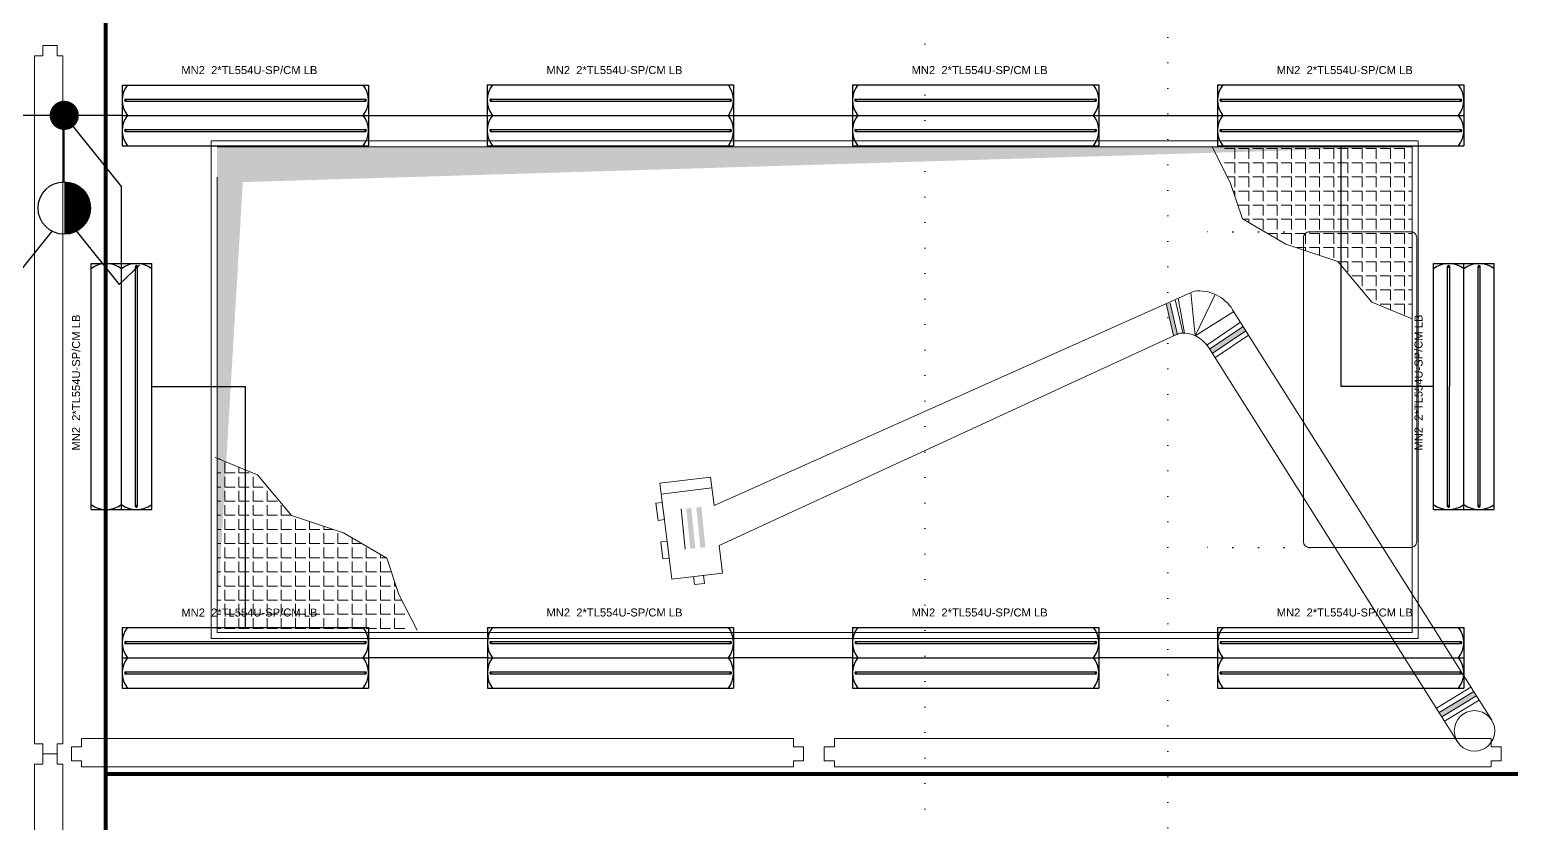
# Model space of a CAD drawing. Header units: metres. Extents: x -13316 to 152404, y -3899 to 30226.
# Drawn here: x 1882 to 2614, y 5526 to 5918 of the extents above; entities that cross this region are included whole.
import ezdxf

# ---------------------------------------------------------------- set-up
doc = ezdxf.new("R2010")
doc.units = ezdxf.units.M
doc.header["$LTSCALE"] = 100
doc.header["$MEASUREMENT"] = 0
for name, pattern in [('ACAD_ISO05W100', [33, 24, -3, 0, -3, 0, -3]), ('DOT2', [0.125, 0, -0.125]), ('HIDDEN', [0.375, 0.25, -0.125])]:
    doc.linetypes.add(name, pattern=pattern)
doc.layers.get('0').update_dxf_attribs({"color": 9, "lineweight": 9})
for name, color, linetype, lineweight in [('06D', 9, 'Continuous', 9), ('10', 9, 'Continuous', 9), ('bakırcı ekipman', 252, 'ACAD_ISO05W100', 9), ('E-2x54 W SIVAÜSTÜ FLUORESAN YÜKSEK TAVAN ARMATÜRÜ', 7, 'Continuous', 30), ('E-KABLO', 7, 'Continuous', 30), ('E-KOMÜTATÖR ANAHTAR (ETANŞ)', 7, 'Continuous', 30)]:
    doc.layers.add(name, color=color, linetype=linetype, lineweight=lineweight)
doc.styles.add('Arial', font='arial.ttf', dxfattribs={"height": 2.5})

# ---------------------------------------------------------------- blocks, each defined once
blk = doc.blocks.new('2x54 W SIVAÜSTÜ FLUORESAN YÜKSEK TAVAN ARMATÜRÜ')
at = {"layer": 'E-2x54 W SIVAÜSTÜ FLUORESAN YÜKSEK TAVAN ARMATÜRÜ', "color": 4}
for p, q in [((-60.8, 15), (-60.8, -15)), ((-60.8, 15), (60.8, 15)), ((60.8, 15), (60.8, 0)), ((-60, 0), (-15, 0)), ((15, 0), (60, 0)), ((60.8, 0), (60.8, -15)), ((-60.8, -15), (60.8, -15))]:
    blk.add_line(p, q, dxfattribs=at)
at = {"layer": 'E-2x54 W SIVAÜSTÜ FLUORESAN YÜKSEK TAVAN ARMATÜRÜ', "color": 7}
for p, q in [((-59.27, 8.01), (59.32, 8.01)), ((-60.8, 0), (60.8, 0)), ((-59.16, 7.01), (59.44, 7)), ((-59.27, -6.99), (59.32, -6.99)), ((-59.16, -7.99), (59.44, -8))]:
    blk.add_line(p, q, dxfattribs=at)
for centre in [(-59.23, 7.63), (-59.23, 7.33), (59.36, 7.63), (59.36, 7.33), (-59.23, -7.37), (59.36, -7.37), (-59.23, -7.67), (59.36, -7.67)]:
    blk.add_circle(centre, 0.11, dxfattribs=at)
for centre, radius, start, end in [((-48.66, 7.5), 12.14, 141.85995, 218.14005), ((48.66, 7.5), 12.14, 321.85995, 38.14005), ((-59.12, 7.51), 0.515, 106.86737, 266.76121), ((-59.32, 7.49), 0.519, 289.2244, 84.40418), ((59.47, 7.51), 0.515, 106.86737, 266.76121), ((59.27, 7.49), 0.519, 289.2244, 84.40418), ((-48.66, -7.5), 12.14, 141.85995, 218.14005), ((-59.12, -7.49), 0.515, 106.86737, 266.76121), ((-59.32, -7.51), 0.519, 289.2244, 84.40418), ((48.66, -7.5), 12.14, 321.85995, 38.14005), ((59.47, -7.49), 0.515, 106.86737, 266.76121), ((59.27, -7.51), 0.519, 289.2244, 84.40418)]:
    blk.add_arc(centre, radius, start, end, dxfattribs=at)
at = {"layer": 'E-2x54 W SIVAÜSTÜ FLUORESAN YÜKSEK TAVAN ARMATÜRÜ', "color": 7, "style": 'Arial'}
blk.add_text('MN2  2*TL554U-SP/CM LB', height=3.9508, dxfattribs=at).set_placement((-31.61, 20.4))
blk = doc.blocks.new('100_KOMÜTATÖR ANAHTAR (ETANŞ)')
at = {"layer": 'E-KOMÜTATÖR ANAHTAR (ETANŞ)', "color": 4}
for p, q in [((-1.695, 5.222), (-2.326, 4.622)), ((-0.372, 3.563), (-1.695, 5.222)), ((0.372, 3.563), (1.695, 5.222)), ((1.695, 5.222), (2.326, 4.622)), ((0, 2.053), (0, 0))]:
    blk.add_line(p, q, dxfattribs=at)
at = {"layer": 'E-KOMÜTATÖR ANAHTAR (ETANŞ)', "color": 4, "const_width": 0.81}
blk.add_lwpolyline([(0, 3.268, 0.414214), (-0.405, 2.863, 0.414214), (0, 2.458, 0.414214)], format="xyb", dxfattribs=at)
at = {"layer": 'E-KOMÜTATÖR ANAHTAR (ETANŞ)', "color": 4}
blk.add_circle((0, 2.863), 0.81, dxfattribs=at)
blk = doc.blocks.new('p-işyeri')
at = {"color": 0, "const_width": 2}
blk.add_lwpolyline([(200, 0), (200, 700), (-200, 700), (-200, 0)], close=True, dxfattribs=at)
blk = doc.blocks.new('rf')
at = {"layer": 'bakırcı ekipman', "color": 0, "lineweight": 0}
for p, q in [((174820.42, -9265.6), (174802.78, -9274.52)), ((174802.78, -9274.52), (174784.78, -9280.52)), ((174798.55, -9276.74), (174798.55, -9275.93)), ((174805.53, -9276.74), (174805.53, -9273.06)), ((174812.52, -9276.74), (174812.52, -9271.66)), ((174819.5, -9276.74), (174819.5, -9271.66)), ((174784.78, -9280.52), (174772.35, -9301.95)), ((174784.58, -9283.72), (174782.92, -9283.72)), ((174784.58, -9283.72), (174784.58, -9280.87)), ((174791.56, -9283.72), (174786.48, -9283.72)), ((174791.56, -9283.72), (174791.56, -9278.64)), ((174798.55, -9283.72), (174793.47, -9283.72)), ((174798.55, -9276.74), (174796.14, -9276.74)), ((174798.55, -9283.72), (174798.55, -9278.64)), ((174805.53, -9276.74), (174800.45, -9276.74)), ((174805.53, -9283.72), (174800.45, -9283.72)), ((174805.53, -9283.72), (174805.53, -9278.64)), ((174812.52, -9276.74), (174807.44, -9276.74)), ((174812.52, -9283.72), (174807.44, -9283.72)), ((174812.52, -9283.72), (174812.52, -9278.64)), ((174819.5, -9276.74), (174814.42, -9276.74)), ((174819.5, -9283.72), (174814.42, -9283.72)), ((174819.5, -9283.72), (174819.5, -9278.64)), ((174784.58, -9290.71), (174779.5, -9290.71)), ((174784.58, -9290.71), (174784.58, -9285.63)), ((174791.56, -9290.71), (174786.48, -9290.71)), ((174791.56, -9290.71), (174791.56, -9285.63)), ((174798.55, -9290.71), (174793.47, -9290.71)), ((174798.55, -9290.71), (174798.55, -9285.63)), ((174805.53, -9290.71), (174800.45, -9290.71)), ((174805.53, -9290.71), (174805.53, -9285.63)), ((174812.52, -9290.71), (174807.44, -9290.71)), ((174812.52, -9290.71), (174812.52, -9285.63)), ((174819.5, -9290.71), (174814.42, -9290.71)), ((174819.5, -9290.71), (174819.5, -9285.63)), ((174777.59, -9297.69), (174774.82, -9297.69)), ((174777.59, -9297.69), (174777.59, -9292.91)), ((174784.58, -9297.69), (174779.5, -9297.69)), ((174784.58, -9297.69), (174784.58, -9292.61)), ((174791.56, -9297.69), (174786.48, -9297.69)), ((174791.56, -9297.69), (174791.56, -9292.61)), ((174798.55, -9297.69), (174793.47, -9297.69)), ((174798.55, -9297.69), (174798.55, -9292.61)), ((174805.53, -9297.69), (174800.45, -9297.69)), ((174805.53, -9297.69), (174805.53, -9292.61)), ((174812.52, -9297.69), (174807.44, -9297.69)), ((174812.52, -9297.69), (174812.52, -9292.61)), ((174819.5, -9297.69), (174814.42, -9297.69)), ((174819.5, -9297.69), (174819.5, -9292.61)), ((174772.35, -9301.95), (174763.77, -9327.67)), ((174777.59, -9304.68), (174772.51, -9304.68)), ((174777.59, -9304.68), (174777.59, -9299.6)), ((174784.58, -9304.68), (174779.5, -9304.68)), ((174784.58, -9304.68), (174784.58, -9299.6)), ((174791.56, -9304.68), (174786.48, -9304.68)), ((174791.56, -9304.68), (174791.56, -9299.6)), ((174798.55, -9304.68), (174793.47, -9304.68)), ((174798.55, -9304.68), (174798.55, -9299.6)), ((174805.53, -9304.68), (174800.45, -9304.68)), ((174805.53, -9304.68), (174805.53, -9299.6)), ((174812.52, -9304.68), (174807.44, -9304.68)), ((174812.52, -9304.68), (174812.52, -9299.6)), ((174819.5, -9304.68), (174814.42, -9304.68)), ((174819.5, -9304.68), (174819.5, -9299.6)), ((174770.61, -9311.66), (174769.11, -9311.66)), ((174770.61, -9311.66), (174770.61, -9307.16)), ((174777.59, -9311.66), (174772.51, -9311.66)), ((174777.59, -9311.66), (174777.59, -9306.58)), ((174784.58, -9311.66), (174779.5, -9311.66)), ((174784.58, -9311.66), (174784.58, -9306.58)), ((174791.56, -9311.66), (174786.48, -9311.66)), ((174791.56, -9311.66), (174791.56, -9306.58)), ((174798.55, -9311.66), (174793.47, -9311.66)), ((174798.55, -9311.66), (174798.55, -9306.58)), ((174805.53, -9311.66), (174800.45, -9311.66)), ((174805.53, -9311.66), (174805.53, -9306.58)), ((174812.52, -9311.66), (174807.44, -9311.66)), ((174812.52, -9311.66), (174812.52, -9306.58)), ((174819.5, -9311.66), (174814.42, -9311.66)), ((174819.5, -9311.66), (174819.5, -9306.58)), ((174770.61, -9318.65), (174766.78, -9318.65)), ((174770.61, -9318.65), (174770.61, -9313.57)), ((174777.59, -9318.65), (174772.51, -9318.65)), ((174777.59, -9318.65), (174777.59, -9313.57)), ((174784.58, -9318.65), (174779.5, -9318.65)), ((174784.58, -9318.65), (174784.58, -9313.57)), ((174791.56, -9318.65), (174786.48, -9318.65)), ((174791.56, -9318.65), (174791.56, -9313.57)), ((174798.55, -9318.65), (174793.47, -9318.65)), ((174798.55, -9318.65), (174798.55, -9313.57)), ((174805.53, -9318.65), (174800.45, -9318.65)), ((174805.53, -9318.65), (174805.53, -9313.57)), ((174812.52, -9318.65), (174807.44, -9318.65)), ((174812.52, -9318.65), (174812.52, -9313.57)), ((174819.5, -9318.65), (174814.42, -9318.65)), ((174819.5, -9318.65), (174819.5, -9313.57)), ((174763.77, -9327.67), (174743.62, -9344.38)), ((174763.62, -9332.62), (174763.62, -9327.79)), ((174770.61, -9325.63), (174765.53, -9325.63)), ((174770.61, -9325.63), (174770.61, -9320.55)), ((174770.61, -9332.62), (174770.61, -9327.54)), ((174777.59, -9325.63), (174772.51, -9325.63)), ((174777.59, -9325.63), (174777.59, -9320.55)), ((174777.59, -9332.62), (174777.59, -9327.54)), ((174784.58, -9325.63), (174779.5, -9325.63)), ((174784.58, -9325.63), (174784.58, -9320.55)), ((174784.58, -9332.62), (174784.58, -9327.54)), ((174791.56, -9325.63), (174786.48, -9325.63)), ((174791.56, -9325.63), (174791.56, -9320.55)), ((174791.56, -9332.62), (174791.56, -9327.54)), ((174798.55, -9325.63), (174793.47, -9325.63)), ((174798.55, -9325.63), (174798.55, -9320.55)), ((174798.55, -9332.62), (174798.55, -9327.54)), ((174805.53, -9325.63), (174800.45, -9325.63)), ((174805.53, -9325.63), (174805.53, -9320.55)), ((174805.53, -9332.62), (174805.53, -9327.54)), ((174812.52, -9325.63), (174807.44, -9325.63)), ((174812.52, -9325.63), (174812.52, -9320.55)), ((174812.52, -9332.62), (174812.52, -9327.54)), ((174819.5, -9325.63), (174814.42, -9325.63)), ((174819.5, -9325.63), (174819.5, -9320.55)), ((174819.5, -9332.62), (174819.5, -9327.54)), ((174756.64, -9339.6), (174756.64, -9334.52)), ((174763.62, -9332.62), (174758.54, -9332.62)), ((174763.62, -9339.6), (174763.62, -9334.52)), ((174770.61, -9332.62), (174765.53, -9332.62)), ((174770.61, -9339.6), (174770.61, -9334.52)), ((174777.59, -9332.62), (174772.51, -9332.62)), ((174777.59, -9339.6), (174777.59, -9334.52)), ((174784.58, -9332.62), (174779.5, -9332.62)), ((174784.58, -9339.6), (174784.58, -9334.52)), ((174791.56, -9332.62), (174786.48, -9332.62)), ((174791.56, -9339.6), (174791.56, -9334.52)), ((174798.55, -9332.62), (174793.47, -9332.62)), ((174798.55, -9339.6), (174798.55, -9334.52)), ((174805.53, -9332.62), (174800.45, -9332.62)), ((174805.53, -9339.6), (174805.53, -9334.52)), ((174812.52, -9332.62), (174807.44, -9332.62)), ((174812.52, -9339.6), (174812.52, -9334.52)), ((174819.5, -9332.62), (174814.42, -9332.62)), ((174819.5, -9339.6), (174819.5, -9334.52)), ((174749.65, -9339.6), (174749.38, -9339.6)), ((174749.65, -9339.6), (174749.65, -9339.38)), ((174749.65, -9346.59), (174749.65, -9341.51)), ((174756.64, -9339.6), (174751.56, -9339.6)), ((174756.64, -9346.59), (174756.64, -9341.51)), ((174763.62, -9339.6), (174758.54, -9339.6)), ((174763.62, -9346.59), (174763.62, -9341.51)), ((174770.61, -9339.6), (174765.53, -9339.6)), ((174770.61, -9346.59), (174770.61, -9341.51)), ((174777.59, -9339.6), (174772.51, -9339.6)), ((174777.59, -9346.59), (174777.59, -9341.51)), ((174784.58, -9339.6), (174779.5, -9339.6)), ((174784.58, -9346.59), (174784.58, -9341.51)), ((174791.56, -9339.6), (174786.48, -9339.6)), ((174791.56, -9346.59), (174791.56, -9341.51)), ((174798.55, -9339.6), (174793.47, -9339.6)), ((174798.55, -9346.59), (174798.55, -9341.51)), ((174805.53, -9339.6), (174800.45, -9339.6)), ((174805.53, -9346.59), (174805.53, -9341.51)), ((174812.52, -9339.6), (174807.44, -9339.6)), ((174812.52, -9346.59), (174812.52, -9341.51)), ((174819.5, -9339.6), (174814.42, -9339.6)), ((174819.5, -9346.59), (174819.5, -9341.51)), ((174743.62, -9344.38), (174735.05, -9365.29)), ((174742.67, -9353.57), (174742.67, -9348.49)), ((174749.65, -9346.59), (174744.57, -9346.59)), ((174749.65, -9353.57), (174749.65, -9348.49)), ((174756.64, -9346.59), (174751.56, -9346.59)), ((174756.64, -9353.57), (174756.64, -9348.49)), ((174763.62, -9346.59), (174758.54, -9346.59)), ((174763.62, -9353.57), (174763.62, -9348.49)), ((174770.61, -9346.59), (174765.53, -9346.59)), ((174770.61, -9353.57), (174770.61, -9348.49)), ((174777.59, -9346.59), (174772.51, -9346.59)), ((174777.59, -9353.57), (174777.59, -9348.49)), ((174784.58, -9346.59), (174779.5, -9346.59)), ((174784.58, -9353.57), (174784.58, -9348.49)), ((174791.56, -9346.59), (174786.48, -9346.59)), ((174791.56, -9353.57), (174791.56, -9348.49)), ((174798.55, -9346.59), (174793.47, -9346.59)), ((174798.55, -9353.57), (174798.55, -9348.49)), ((174805.53, -9346.59), (174800.45, -9346.59)), ((174805.53, -9353.57), (174805.53, -9348.49)), ((174812.52, -9346.59), (174807.44, -9346.59)), ((174812.52, -9353.57), (174812.52, -9348.49)), ((174819.5, -9346.59), (174814.42, -9346.59)), ((174819.5, -9353.57), (174819.5, -9348.49)), ((174742.67, -9353.57), (174739.66, -9353.57)), ((174742.67, -9360.56), (174742.67, -9355.48)), ((174749.65, -9353.57), (174744.57, -9353.57)), ((174749.65, -9360.56), (174749.65, -9355.48)), ((174756.64, -9353.57), (174751.56, -9353.57)), ((174756.64, -9360.56), (174756.64, -9355.48)), ((174763.62, -9353.57), (174758.54, -9353.57)), ((174763.62, -9360.56), (174763.62, -9355.48)), ((174770.61, -9353.57), (174765.53, -9353.57)), ((174770.61, -9360.56), (174770.61, -9355.48)), ((174777.59, -9353.57), (174772.51, -9353.57)), ((174777.59, -9360.56), (174777.59, -9355.48)), ((174784.58, -9353.57), (174779.5, -9353.57)), ((174784.58, -9360.56), (174784.58, -9355.48)), ((174791.56, -9353.57), (174786.48, -9353.57)), ((174791.56, -9360.56), (174791.56, -9355.48)), ((174798.55, -9353.57), (174793.47, -9353.57)), ((174798.55, -9360.56), (174798.55, -9355.48)), ((174805.53, -9353.57), (174800.45, -9353.57)), ((174805.53, -9360.56), (174805.53, -9355.48)), ((174812.52, -9353.57), (174807.44, -9353.57)), ((174812.52, -9360.56), (174812.52, -9355.48)), ((174819.5, -9353.57), (174814.42, -9353.57)), ((174819.5, -9360.56), (174819.5, -9355.48)), ((174735.68, -9364.29), (174735.68, -9362.82)), ((174742.67, -9360.56), (174737.59, -9360.56)), ((174742.67, -9364.29), (174742.67, -9362.46)), ((174749.65, -9360.56), (174744.57, -9360.56)), ((174749.65, -9364.29), (174749.65, -9362.46)), ((174756.64, -9360.56), (174751.56, -9360.56)), ((174756.64, -9364.29), (174756.64, -9362.46)), ((174763.62, -9360.56), (174758.54, -9360.56)), ((174763.62, -9364.29), (174763.62, -9362.46)), ((174770.61, -9360.56), (174765.53, -9360.56)), ((174770.61, -9364.29), (174770.61, -9362.46)), ((174777.59, -9360.56), (174772.51, -9360.56)), ((174777.59, -9364.29), (174777.59, -9362.46)), ((174784.58, -9360.56), (174779.5, -9360.56)), ((174784.58, -9364.29), (174784.58, -9362.46)), ((174791.56, -9360.56), (174786.48, -9360.56)), ((174791.56, -9364.29), (174791.56, -9362.46)), ((174798.55, -9360.56), (174793.47, -9360.56)), ((174798.55, -9364.29), (174798.55, -9362.46)), ((174805.53, -9360.56), (174800.45, -9360.56)), ((174805.53, -9364.29), (174805.53, -9362.46)), ((174812.52, -9360.56), (174807.44, -9360.56)), ((174812.52, -9364.29), (174812.52, -9362.46)), ((174819.5, -9360.56), (174814.42, -9360.56)), ((174819.5, -9364.29), (174819.5, -9362.46))]:
    blk.add_line(p, q, dxfattribs=at)
blk = doc.blocks.new('p-mekanik_boyahane_mahal07')
for points in [[(471.51, 165.51), (473.51, 165.71), (477.18, 150), (475.17, 149.8)], [(471.51, 165.51), (473.51, 165.71), (477.18, 150), (475.17, 149.8)], [(494.31, 140.78), (492.99, 142.9), (509.54, 154.16), (510.87, 152.04)], [(494.31, 140.78), (492.99, 142.9), (509.54, 154.16), (510.87, 152.04)], [(607.67, -38.64), (606.35, -36.52), (623.46, -26.17), (624.79, -28.29)], [(607.67, -38.64), (606.35, -36.52), (623.46, -26.17), (624.79, -28.29)], [(607.67, -38.64), (606.35, -36.52), (623.46, -26.17), (624.79, -28.29)]]:
    blk.add_hatch(color=256).paths.add_polyline_path(points)
h = blk.add_hatch(color=256)
h.paths.add_polyline_path([(239.11, 44.61), (236.62, 44.36), (234.65, 64.26), (237.14, 64.51)])
h.paths.add_polyline_path([(244.09, 45.1), (241.6, 44.85), (239.63, 64.76), (242.12, 65)])
h = blk.add_hatch(color=256)
h.paths.add_polyline_path([(239.11, 44.61), (236.62, 44.36), (234.65, 64.26), (237.14, 64.51)])
h.paths.add_polyline_path([(244.09, 45.1), (241.6, 44.85), (239.63, 64.76), (242.12, 65)])
for p, q in [((596, 246), (0, 246)), ((0, 246), (0, 0)), ((593, 243), (3, 243)), ((494.31, 243), (503.23, 225.37)), ((505.45, 242.09), (500.37, 242.09)), ((505.45, 242.09), (505.45, 237.01)), ((512.43, 242.09), (507.35, 242.09)), ((512.43, 242.09), (512.43, 237.01)), ((519.42, 242.09), (514.34, 242.09)), ((519.42, 242.09), (519.42, 237.01)), ((526.4, 242.09), (521.32, 242.09)), ((526.4, 242.09), (526.4, 237.01)), ((533.39, 242.09), (528.31, 242.09)), ((533.39, 242.09), (533.39, 237.01)), ((540.37, 242.09), (535.29, 242.09)), ((540.37, 242.09), (540.37, 237.01)), ((547.36, 242.09), (542.28, 242.09)), ((547.36, 242.09), (547.36, 237.01)), ((554.34, 242.09), (549.26, 242.09)), ((554.34, 242.09), (554.34, 237.01)), ((561.33, 242.09), (556.25, 242.09)), ((561.33, 242.09), (561.33, 237.01)), ((568.31, 242.09), (563.23, 242.09)), ((568.31, 242.09), (568.31, 237.01)), ((575.3, 242.09), (570.22, 242.09)), ((575.3, 242.09), (575.3, 237.01)), ((582.28, 242.09), (577.2, 242.09)), ((582.28, 242.09), (582.28, 237.01)), ((589.27, 242.09), (584.19, 242.09)), ((589.27, 242.09), (589.27, 237.01)), ((593, 3), (593, 243)), ((596, 3), (596, 246)), ((505.45, 235.1), (500.37, 235.1)), ((505.45, 235.1), (505.45, 230.02)), ((512.43, 235.1), (507.35, 235.1)), ((512.43, 235.1), (512.43, 230.02)), ((519.42, 235.1), (514.34, 235.1)), ((519.42, 235.1), (519.42, 230.02)), ((526.4, 235.1), (521.32, 235.1)), ((526.4, 235.1), (526.4, 230.02)), ((533.39, 235.1), (528.31, 235.1)), ((533.39, 235.1), (533.39, 230.02)), ((540.37, 235.1), (535.29, 235.1)), ((540.37, 235.1), (540.37, 230.02)), ((547.36, 235.1), (542.28, 235.1)), ((547.36, 235.1), (547.36, 230.02)), ((554.34, 235.1), (549.26, 235.1)), ((554.34, 235.1), (554.34, 230.02)), ((561.33, 235.1), (556.25, 235.1)), ((561.33, 235.1), (561.33, 230.02)), ((568.31, 235.1), (563.23, 235.1)), ((568.31, 235.1), (568.31, 230.02)), ((575.3, 235.1), (570.22, 235.1)), ((575.3, 235.1), (575.3, 230.02)), ((582.28, 235.1), (577.2, 235.1)), ((582.28, 235.1), (582.28, 230.02)), ((589.27, 235.1), (584.19, 235.1)), ((589.27, 235.1), (589.27, 230.02)), ((593, 235.1), (591.17, 235.1)), ((3, 228), (3, 3)), ((505.45, 228.12), (501.77, 228.12)), ((505.45, 228.12), (505.45, 223.04)), ((512.43, 228.12), (507.35, 228.12)), ((512.43, 228.12), (512.43, 223.04)), ((519.42, 228.12), (514.34, 228.12)), ((519.42, 228.12), (519.42, 223.04)), ((526.4, 228.12), (521.32, 228.12)), ((526.4, 228.12), (526.4, 223.04)), ((533.39, 228.12), (528.31, 228.12)), ((533.39, 228.12), (533.39, 223.04)), ((540.37, 228.12), (535.29, 228.12)), ((540.37, 228.12), (540.37, 223.04)), ((547.36, 228.12), (542.28, 228.12)), ((547.36, 228.12), (547.36, 223.04)), ((554.34, 228.12), (549.26, 228.12)), ((554.34, 228.12), (554.34, 223.04)), ((561.33, 228.12), (556.25, 228.12)), ((561.33, 228.12), (561.33, 223.04)), ((568.31, 228.12), (563.23, 228.12)), ((568.31, 228.12), (568.31, 223.04)), ((575.3, 228.12), (570.22, 228.12)), ((575.3, 228.12), (575.3, 223.04)), ((582.28, 228.12), (577.2, 228.12)), ((582.28, 228.12), (582.28, 223.04)), ((589.27, 228.12), (584.19, 228.12)), ((589.27, 228.12), (589.27, 223.04)), ((593, 228.12), (591.17, 228.12)), ((503.23, 225.37), (509.23, 207.36)), ((505.45, 221.13), (504.64, 221.13)), ((505.45, 221.13), (505.45, 218.72)), ((512.43, 221.13), (507.35, 221.13)), ((512.43, 221.13), (512.43, 216.05)), ((519.42, 221.13), (514.34, 221.13)), ((519.42, 221.13), (519.42, 216.05)), ((526.4, 221.13), (521.32, 221.13)), ((526.4, 221.13), (526.4, 216.05)), ((533.39, 221.13), (528.31, 221.13)), ((533.39, 221.13), (533.39, 216.05)), ((540.37, 221.13), (535.29, 221.13)), ((540.37, 221.13), (540.37, 216.05)), ((547.36, 221.13), (542.28, 221.13)), ((547.36, 221.13), (547.36, 216.05)), ((554.34, 221.13), (549.26, 221.13)), ((554.34, 221.13), (554.34, 216.05)), ((561.33, 221.13), (556.25, 221.13)), ((561.33, 221.13), (561.33, 216.05)), ((568.31, 221.13), (563.23, 221.13)), ((568.31, 221.13), (568.31, 216.05)), ((575.3, 221.13), (570.22, 221.13)), ((575.3, 221.13), (575.3, 216.05)), ((582.28, 221.13), (577.2, 221.13)), ((582.28, 221.13), (582.28, 216.05)), ((589.27, 221.13), (584.19, 221.13)), ((589.27, 221.13), (589.27, 216.05)), ((593, 221.13), (591.17, 221.13)), ((512.43, 214.15), (507.35, 214.15)), ((512.43, 214.15), (512.43, 209.07)), ((519.42, 214.15), (514.34, 214.15)), ((519.42, 214.15), (519.42, 209.07)), ((526.4, 214.15), (521.32, 214.15)), ((526.4, 214.15), (526.4, 209.07)), ((533.39, 214.15), (528.31, 214.15)), ((533.39, 214.15), (533.39, 209.07)), ((540.37, 214.15), (535.29, 214.15)), ((540.37, 214.15), (540.37, 209.07)), ((547.36, 214.15), (542.28, 214.15)), ((547.36, 214.15), (547.36, 209.07)), ((554.34, 214.15), (549.26, 214.15)), ((554.34, 214.15), (554.34, 209.07)), ((561.33, 214.15), (556.25, 214.15)), ((561.33, 214.15), (561.33, 209.07)), ((568.31, 214.15), (563.23, 214.15)), ((568.31, 214.15), (568.31, 209.07)), ((575.3, 214.15), (570.22, 214.15)), ((575.3, 214.15), (575.3, 209.07)), ((582.28, 214.15), (577.2, 214.15)), ((582.28, 214.15), (582.28, 209.07)), ((589.27, 214.15), (584.19, 214.15)), ((589.27, 214.15), (589.27, 209.07)), ((593, 214.15), (591.17, 214.15)), ((509.23, 207.36), (530.66, 194.93)), ((512.43, 207.16), (509.58, 207.16)), ((512.43, 207.16), (512.43, 205.5)), ((519.42, 207.16), (514.34, 207.16)), ((519.42, 207.16), (519.42, 202.08)), ((526.4, 207.16), (521.32, 207.16)), ((526.4, 207.16), (526.4, 202.08)), ((533.39, 207.16), (528.31, 207.16)), ((533.39, 207.16), (533.39, 202.08)), ((540.37, 207.16), (535.29, 207.16)), ((540.37, 207.16), (540.37, 202.08)), ((547.36, 207.16), (542.28, 207.16)), ((547.36, 207.16), (547.36, 202.08)), ((554.34, 207.16), (549.26, 207.16)), ((554.34, 207.16), (554.34, 202.08)), ((561.33, 207.16), (556.25, 207.16)), ((561.33, 207.16), (561.33, 202.08)), ((568.31, 207.16), (563.23, 207.16)), ((568.31, 207.16), (568.31, 202.08)), ((575.3, 207.16), (570.22, 207.16)), ((575.3, 207.16), (575.3, 202.08)), ((582.28, 207.16), (577.2, 207.16)), ((582.28, 207.16), (582.28, 202.08)), ((589.27, 207.16), (584.19, 207.16)), ((589.27, 207.16), (589.27, 202.08)), ((593, 207.16), (591.17, 207.16)), ((526.4, 200.18), (521.61, 200.18)), ((526.4, 200.18), (526.4, 197.4)), ((533.39, 200.18), (528.31, 200.18)), ((533.39, 200.18), (533.39, 195.1)), ((540.37, 200.18), (535.29, 200.18)), ((540.37, 200.18), (540.37, 195.1)), ((547.36, 200.18), (542.28, 200.18)), ((547.36, 200.18), (547.36, 195.1)), ((554.34, 200.18), (549.26, 200.18)), ((554.34, 200.18), (554.34, 195.1)), ((561.33, 200.18), (556.25, 200.18)), ((561.33, 200.18), (561.33, 195.1)), ((568.31, 200.18), (563.23, 200.18)), ((568.31, 200.18), (568.31, 195.1)), ((575.3, 200.18), (570.22, 200.18)), ((575.3, 200.18), (575.3, 195.1)), ((582.28, 200.18), (577.2, 200.18)), ((582.28, 200.18), (582.28, 195.1)), ((589.27, 200.18), (584.19, 200.18)), ((589.27, 200.18), (589.27, 195.1)), ((593, 200.18), (591.17, 200.18)), ((530.66, 194.93), (556.37, 186.35)), ((540.37, 193.19), (535.87, 193.19)), ((540.37, 193.19), (540.37, 191.69)), ((547.36, 193.19), (542.28, 193.19)), ((547.36, 193.19), (547.36, 189.36)), ((554.34, 193.19), (549.26, 193.19)), ((554.34, 193.19), (554.34, 188.11)), ((561.33, 193.19), (556.25, 193.19)), ((561.33, 193.19), (561.33, 188.11)), ((568.31, 193.19), (563.23, 193.19)), ((568.31, 193.19), (568.31, 188.11)), ((575.3, 193.19), (570.22, 193.19)), ((575.3, 193.19), (575.3, 188.11)), ((582.28, 193.19), (577.2, 193.19)), ((582.28, 193.19), (582.28, 188.11)), ((589.27, 193.19), (584.19, 193.19)), ((589.27, 193.19), (589.27, 188.11)), ((593, 193.19), (591.17, 193.19)), ((556.37, 186.35), (573.09, 166.2)), ((561.33, 186.21), (556.5, 186.21)), ((561.33, 186.21), (561.33, 181.13)), ((568.31, 186.21), (563.23, 186.21)), ((568.31, 186.21), (568.31, 181.13)), ((575.3, 186.21), (570.22, 186.21)), ((575.3, 186.21), (575.3, 181.13)), ((582.28, 186.21), (577.2, 186.21)), ((582.28, 186.21), (582.28, 181.13)), ((589.27, 186.21), (584.19, 186.21)), ((589.27, 186.21), (589.27, 181.13)), ((593, 186.21), (591.17, 186.21)), ((568.31, 179.22), (563.23, 179.22)), ((568.31, 179.22), (568.31, 174.14)), ((575.3, 179.22), (570.22, 179.22)), ((575.3, 179.22), (575.3, 174.14)), ((582.28, 179.22), (577.2, 179.22)), ((582.28, 179.22), (582.28, 174.14)), ((589.27, 179.22), (584.19, 179.22)), ((589.27, 179.22), (589.27, 174.14)), ((593, 179.22), (591.17, 179.22)), ((485.37, 171.71), (248.38, 65.75)), ((485.37, 171.71), (248.38, 65.75)), ((485.98, 149.58), (483.7, 170.96)), ((485.98, 149.58), (483.7, 170.96)), ((485.98, 149.58), (495.74, 170.04)), ((485.98, 149.58), (495.74, 170.04)), ((568.31, 172.24), (568.08, 172.24)), ((568.31, 172.24), (568.31, 171.96)), ((575.3, 172.24), (570.22, 172.24)), ((575.3, 172.24), (575.3, 167.16)), ((582.28, 172.24), (577.2, 172.24)), ((582.28, 172.24), (582.28, 167.16)), ((589.27, 172.24), (584.19, 172.24)), ((589.27, 172.24), (589.27, 167.16)), ((593, 172.24), (591.17, 172.24)), ((475.17, 149.8), (471.51, 165.51)), ((475.17, 149.8), (471.51, 165.51)), ((477.18, 150), (473.51, 165.71)), ((477.18, 150), (473.51, 165.71)), ((479.8, 151.16), (475.98, 167.51)), ((479.8, 151.16), (475.98, 167.51)), ((480.71, 150.89), (477.55, 168.22)), ((480.71, 150.89), (477.55, 168.22)), ((485.98, 149.58), (504.99, 161.57)), ((485.98, 149.58), (504.99, 161.57)), ((632.31, -40.35), (504.41, 162.49)), ((632.31, -40.35), (504.41, 162.49)), ((573.09, 166.2), (593, 158.04)), ((582.28, 165.25), (577.2, 165.25)), ((582.28, 165.25), (582.28, 162.25)), ((589.27, 165.25), (584.19, 165.25)), ((589.27, 165.25), (589.27, 160.17)), ((593, 165.25), (591.17, 165.25)), ((491.67, 145.03), (508.22, 156.28)), ((491.67, 145.03), (508.22, 156.28)), ((492.99, 142.9), (509.54, 154.16)), ((492.99, 142.9), (509.54, 154.16)), ((478.2, 150.83), (250.85, 45.9)), ((478.2, 150.83), (250.85, 45.9)), ((494.31, 140.78), (510.87, 152.04)), ((494.31, 140.78), (510.87, 152.04)), ((495.64, 138.66), (512.19, 149.91)), ((495.64, 138.66), (512.19, 149.91)), ((615.39, -51.02), (492.48, 143.92)), ((615.39, -51.02), (492.48, 143.92)), ((246.63, 79.81), (221.6, 76.7)), ((246.63, 79.81), (221.6, 76.7)), ((221.6, 76.7), (227.51, 29.25)), ((221.6, 76.7), (227.51, 29.25)), ((247.29, 74.51), (222.26, 71.4)), ((247.29, 74.51), (222.26, 71.4)), ((248.38, 65.75), (246.63, 79.81)), ((248.38, 65.75), (246.63, 79.81)), ((232.16, 64.02), (234.14, 44.11)), ((232.16, 64.02), (234.14, 44.11)), ((252.53, 32.36), (250.85, 45.9)), ((252.53, 32.36), (250.85, 45.9)), ((227.51, 29.25), (252.53, 32.36)), ((227.51, 29.25), (252.53, 32.36)), ((238.25, 30.59), (238.74, 26.63)), ((238.25, 30.59), (238.74, 26.63)), ((243.18, 31.2), (243.67, 27.24)), ((243.18, 31.2), (243.67, 27.24)), ((238.74, 26.63), (243.67, 27.24)), ((238.74, 26.63), (243.67, 27.24)), ((605.11, -34.34), (622.06, -24.1)), ((605.11, -34.34), (622.06, -24.1)), ((605.11, -34.34), (622.06, -24.1)), ((606.35, -36.52), (623.46, -26.17)), ((606.35, -36.52), (623.46, -26.17)), ((606.35, -36.52), (623.46, -26.17)), ((607.67, -38.64), (624.79, -28.29)), ((607.67, -38.64), (624.79, -28.29)), ((607.67, -38.64), (624.79, -28.29)), ((608.99, -40.76), (626.11, -30.41)), ((608.99, -40.76), (626.11, -30.41)), ((608.99, -40.76), (626.11, -30.41))]:
    blk.add_line(p, q)
for points in [[(593, 243), (593, 3), (542.11, 3), (593, 3), (3, 3)], [(596, 3), (596, 0), (0, 0)]]:
    blk.add_lwpolyline(points)
for points in [[(222.78, 67.2), (223.83, 58.76), (220.7, 58.37), (219.65, 66.81)], [(222.78, 67.2), (223.83, 58.76), (220.7, 58.37), (219.65, 66.81)], [(225.15, 48.16), (226.2, 39.72), (223.07, 39.33), (222.02, 47.77)], [(225.15, 48.16), (226.2, 39.72), (223.07, 39.33), (222.02, 47.77)]]:
    blk.add_lwpolyline(points, close=True)
blk.add_circle((623.83, -45.64), 10)
blk.add_circle((623.83, -45.64), 10)
blk.add_circle((623.83, -45.64), 10)
for centre, radius in [((487.49, 151.82), 20), ((487.49, 151.82), 20), ((479.79, 135.92), 15), ((479.79, 135.92), 15)]:
    blk.add_arc(centre, radius, 32.23304, 96.0938)
blk.add_solid([(593, 243), (3, 243), (15.71, 225.53), (3, 11)])
at = {"rotation": 270}
blk.add_blockref('rf', (9367.32, 174824.5), dxfattribs=at)
blk = doc.blocks.new('2.bod.Mimari')
at = {"layer": '06D', "linetype": 'DOT2'}
blk.add_lwpolyline([(2214.39, -1748.97, 0.414214), (2124.39, -1838.97), (2124.39, -3732.3), (2004.39, -3732.3), (2004.39, -1838.97)], format="xyb", dxfattribs=at)
at = {"layer": '06D'}
for points in [[(1569.01, -3390), (1569.01, -3385), (1564.87, -3385), (1564.87, -3045), (1569.01, -3045), (1569.01, -3040), (1576.01, -3040), (1576.01, -3045), (1578.87, -3045), (1578.87, -3385), (1576.01, -3385), (1576.01, -3390)], [(1583.11, -3386.5), (1588.11, -3386.5), (1588.11, -3382.36), (1939.53, -3382.36), (1939.53, -3386.5), (1944.53, -3386.5), (1944.53, -3393.5), (1939.53, -3393.5), (1939.53, -3396.36), (1588.11, -3396.36), (1588.11, -3393.5), (1583.11, -3393.5)], [(1954.78, -3386.5), (1959.78, -3386.5), (1959.78, -3382.36), (2284.05, -3382.36), (2284.05, -3386.5), (2289.05, -3386.5), (2289.05, -3393.5), (2284.05, -3393.5), (2284.05, -3396.36), (1959.78, -3396.36), (1959.78, -3393.5), (1954.78, -3393.5)], [(1569.01, -3390), (1569.01, -3395), (1564.87, -3395), (1564.87, -3745), (1569.01, -3745), (1569.01, -3750), (1576.01, -3750), (1576.01, -3745), (1578.87, -3745), (1578.87, -3395), (1576.01, -3395), (1576.01, -3390)]]:
    blk.add_lwpolyline(points, close=True, dxfattribs=at)
at = {"layer": '06D', "linetype": 'DOT2', "lineweight": -3}
for points in [[(2194.32, -3132), (2134.36, -3132)], [(2194.32, -3288), (2134.36, -3288)]]:
    blk.add_lwpolyline(points, dxfattribs=at)
at = {"layer": '10'}
blk.add_lwpolyline([(2244.32, -3132), (2194.32, -3132, 0.414214), (2191.32, -3135), (2191.32, -3285, 0.414214), (2194.32, -3288), (2244.32, -3288, 0.414214), (2247.32, -3285), (2247.32, -3135, 0.414214)], format="xyb", close=True, dxfattribs=at)
at = {"layer": '06D', "color": 89, "linetype": 'HIDDEN', "true_color": 0x2e4d23, "rotation": 90}
for p in [(2300, -3200), (2300, -3600)]:
    blk.add_blockref('p-işyeri', p, dxfattribs=at)
at = {"layer": '06D'}
blk.add_blockref('p-mekanik_boyahane_mahal07', (1652, -3333), dxfattribs=at)

msp = doc.modelspace()

# ---------------------------------------------------------------- linework, layer by layer
at = {"layer": 'E-KABLO', "color": 6}
for p, q in [((1899.53, 5875.5), (1854.53, 5875.5)), ((1928.13, 5875.5), (1899.53, 5875.5)), ((1899.53, 5875.5), (1927.74, 5840.14)), ((2049.73, 5875.5), (2108.41, 5875.5)), ((2230.01, 5875.5), (2288.7, 5875.5)), ((2410.3, 5875.5), (2468.98, 5875.5)), ((2529.78, 5860.5), (2529.78, 5741.49)), ((1927.74, 5802.29), (1927.74, 5840.14)), ((1942.74, 5741.49), (1989.01, 5741.49)), ((1989.01, 5622.48), (1989.01, 5741.49)), ((2575.57, 5741.49), (2529.77, 5741.49)), ((2108.43, 5607.49), (2049.75, 5607.49)), ((2288.71, 5607.49), (2230.03, 5607.49)), ((2468.99, 5607.49), (2410.31, 5607.49))]:
    msp.add_line(p, q, dxfattribs=at)
at = {"layer": 'E-KABLO', "color": 4, "linetype": 'Continuous', "const_width": 7.2}
msp.add_lwpolyline([(1903.13, 5875.5, -1), (1895.93, 5875.5, -1)], format="xyb", close=True, dxfattribs=at)

# ---------------------------------------------------------------- block references
msp.add_blockref('2.bod.Mimari', (320, 8950))
at = {"layer": 'E-2x54 W SIVAÜSTÜ FLUORESAN YÜKSEK TAVAN ARMATÜRÜ', "color": 6}
for p in [(1988.93, 5875.5), (2169.21, 5875.51), (2349.5, 5875.51), (2529.78, 5875.51), (1988.95, 5607.48), (2169.23, 5607.49), (2349.51, 5607.49), (2529.79, 5607.49)]:
    msp.add_blockref('2x54 W SIVAÜSTÜ FLUORESAN YÜKSEK TAVAN ARMATÜRÜ', p, dxfattribs=at)
at = {"layer": 'E-2x54 W SIVAÜSTÜ FLUORESAN YÜKSEK TAVAN ARMATÜRÜ', "color": 6, "rotation": 89.99999999999939}
for p in [(1927.74, 5741.49), (2590.57, 5741.49)]:
    msp.add_blockref('2x54 W SIVAÜSTÜ FLUORESAN YÜKSEK TAVAN ARMATÜRÜ', p, dxfattribs=at)
at = {"layer": 'E-KOMÜTATÖR ANAHTAR (ETANŞ)', "xscale": 16, "yscale": 16, "zscale": 16, "rotation": 180}
msp.add_blockref('100_KOMÜTATÖR ANAHTAR (ETANŞ)', (1899.53, 5875.5), dxfattribs=at)

doc.saveas('drawing.dxf')
